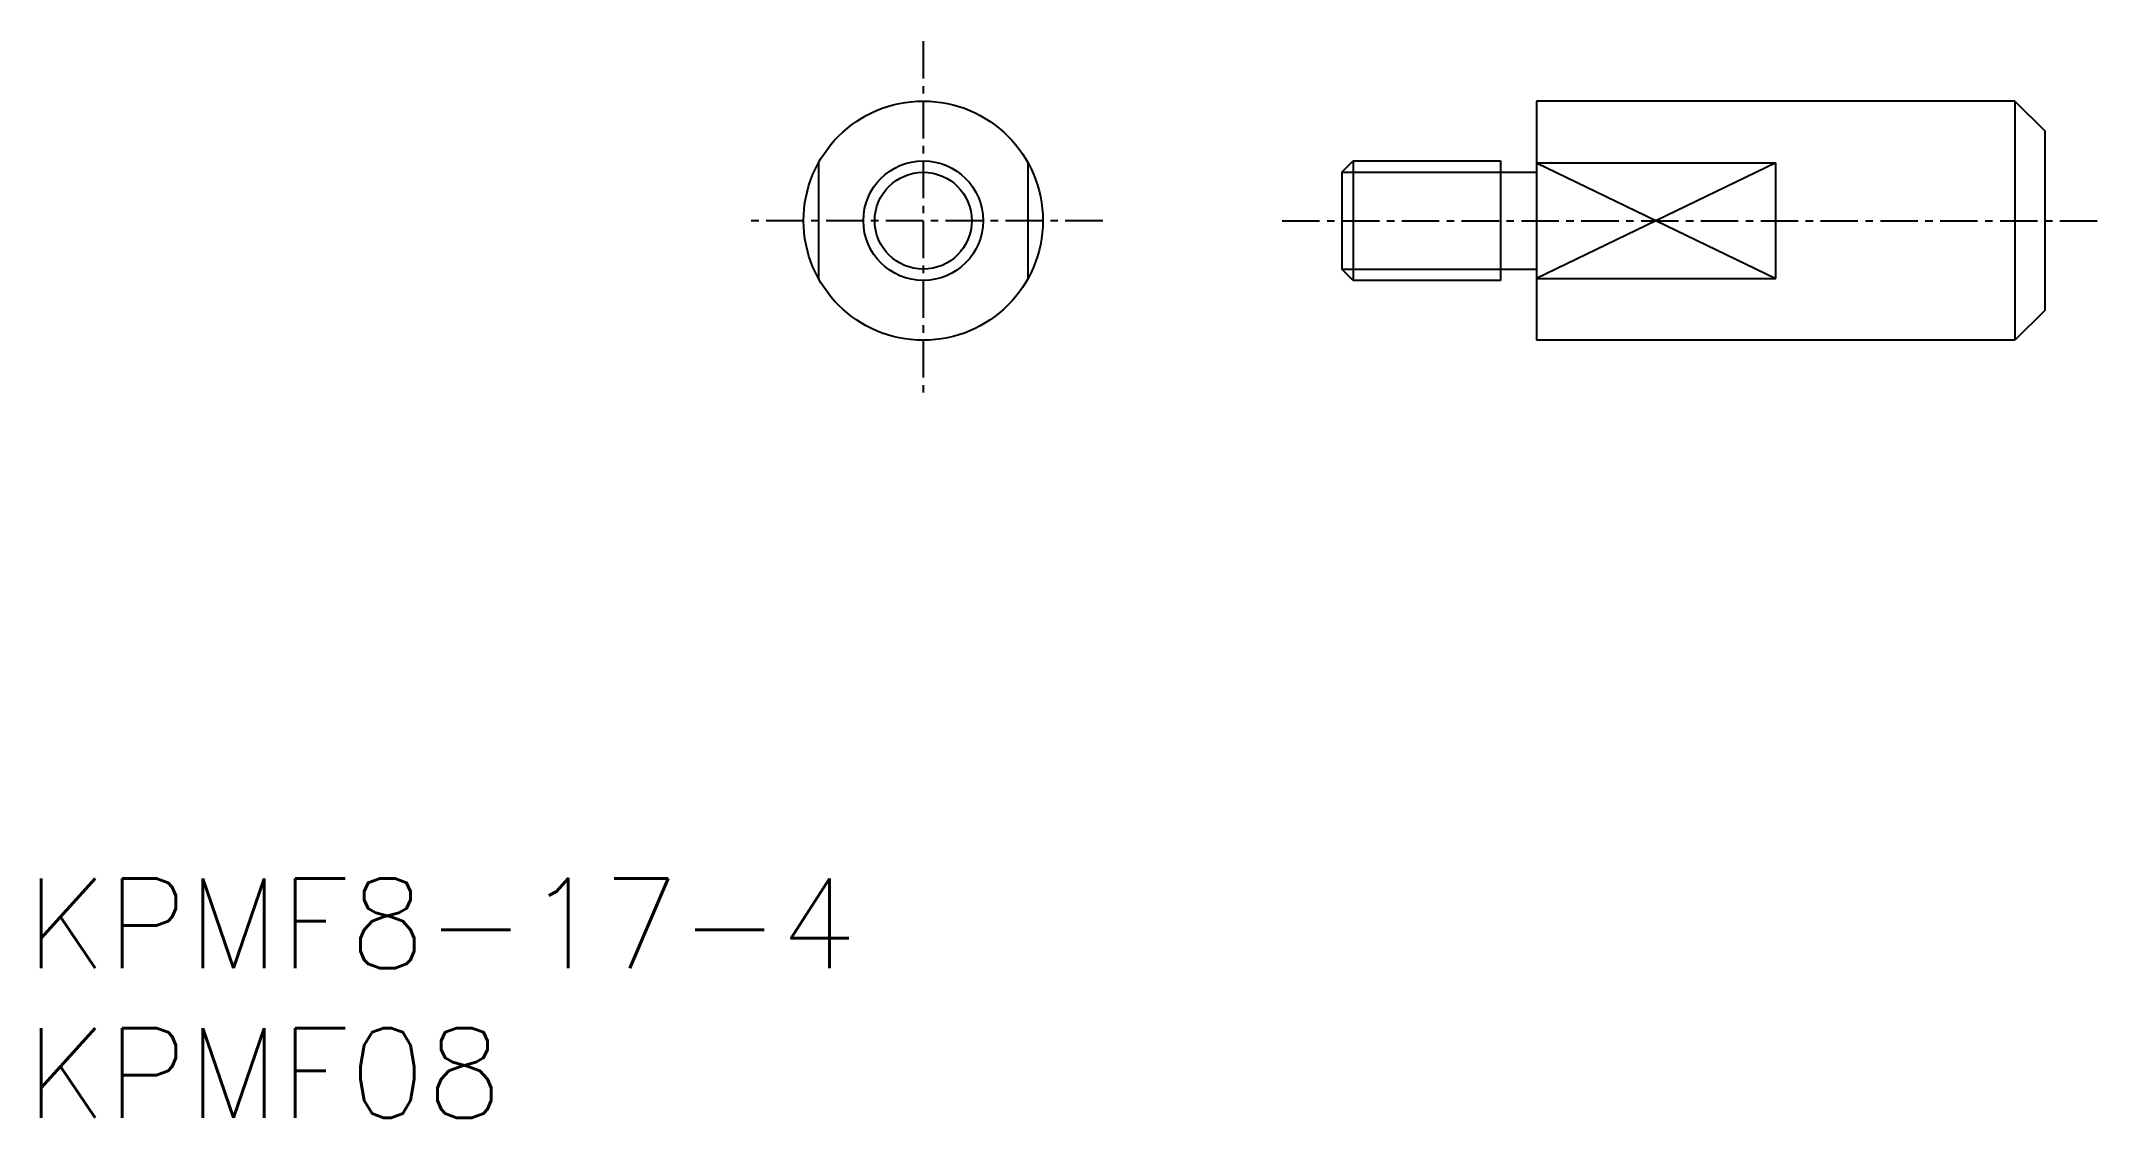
# Model space of a CAD drawing. Extents: x 0.5 to 69.5, y 0 to 36.
import ezdxf

# ---------------------------------------------------------------- set-up
doc = ezdxf.new("R2010")
doc.units = 0
doc.linetypes.add('CENTER', pattern=[2, 1.25, -0.25, 0.25, -0.25])
doc.layers.get('0').update_dxf_attribs({"linetype": 'CONTINUOUS'})
doc.layers.add('CENTER', color=1, linetype='CENTER')
doc.styles.get("Standard").update_dxf_attribs({"font": 'txt.shx'})

# ---------------------------------------------------------------- blocks, each defined once
blk = doc.blocks.new('*U7')
at = {"color": 7, "linetype": 'CONTINUOUS'}
blk.add_text('KPMF08', height=3, dxfattribs=at).set_placement((0, 0))
blk = doc.blocks.new('*U8')
at = {"color": 7, "linetype": 'CONTINUOUS'}
blk.add_text('KPMF8-17-4', height=3, dxfattribs=at).set_placement((0, 5))

msp = doc.modelspace()

# ---------------------------------------------------------------- linework, layer by layer
at = {"color": 7, "linetype": 'CONTINUOUS'}
for p, q in [((66.5, 34), (50.5, 34)), ((50.5, 34), (50.5, 26)), ((66.5, 34), (67.5, 33)), ((66.5, 34), (66.5, 26)), ((67.5, 33), (67.5, 27)), ((26.5, 31.936), (26.5, 28.064)), ((33.5, 31.936), (33.5, 28.064)), ((44, 31.621), (44.379, 32)), ((44.379, 32), (44.379, 28)), ((44.379, 32), (49.3, 32)), ((49.3, 32), (49.3, 28)), ((50.5, 31.936), (58.5, 31.936)), ((50.5, 31.936), (58.5, 28.064)), ((58.5, 31.936), (50.5, 28.064)), ((58.5, 28.064), (58.5, 31.936)), ((44, 31.621), (44, 28.379)), ((49.3, 31.621), (50.5, 31.621)), ((44.379, 28), (44, 28.379)), ((49.3, 28.379), (50.5, 28.379)), ((49.3, 28), (44.379, 28)), ((50.5, 28.064), (58.5, 28.064)), ((67.5, 27), (66.5, 26)), ((66.5, 26), (50.5, 26))]:
    msp.add_line(p, q, dxfattribs=at)
at = {"color": 3, "linetype": 'CONTINUOUS'}
for p, q in [((44, 31.621), (49.3, 31.621)), ((44, 28.379), (49.3, 28.379))]:
    msp.add_line(p, q, dxfattribs=at)
at = {"color": 7, "linetype": 'CONTINUOUS'}
for radius in [4, 1.621]:
    msp.add_circle((30, 30), radius, dxfattribs=at)
at = {"color": 3, "linetype": 'CONTINUOUS'}
msp.add_circle((30, 30), 2, dxfattribs=at)
at = {"layer": 'CENTER', "color": 1, "linetype": 'CENTER'}
for p, q in [((30, 36), (30, 24)), ((36, 30), (24, 30)), ((42, 30), (69.5, 30))]:
    msp.add_line(p, q, dxfattribs=at)

# ---------------------------------------------------------------- block references
at = {"color": 7, "linetype": 'CONTINUOUS'}
for name in ['*U8', '*U7']:
    msp.add_blockref(name, (0, 0), dxfattribs=at)

doc.saveas('drawing.dxf')
